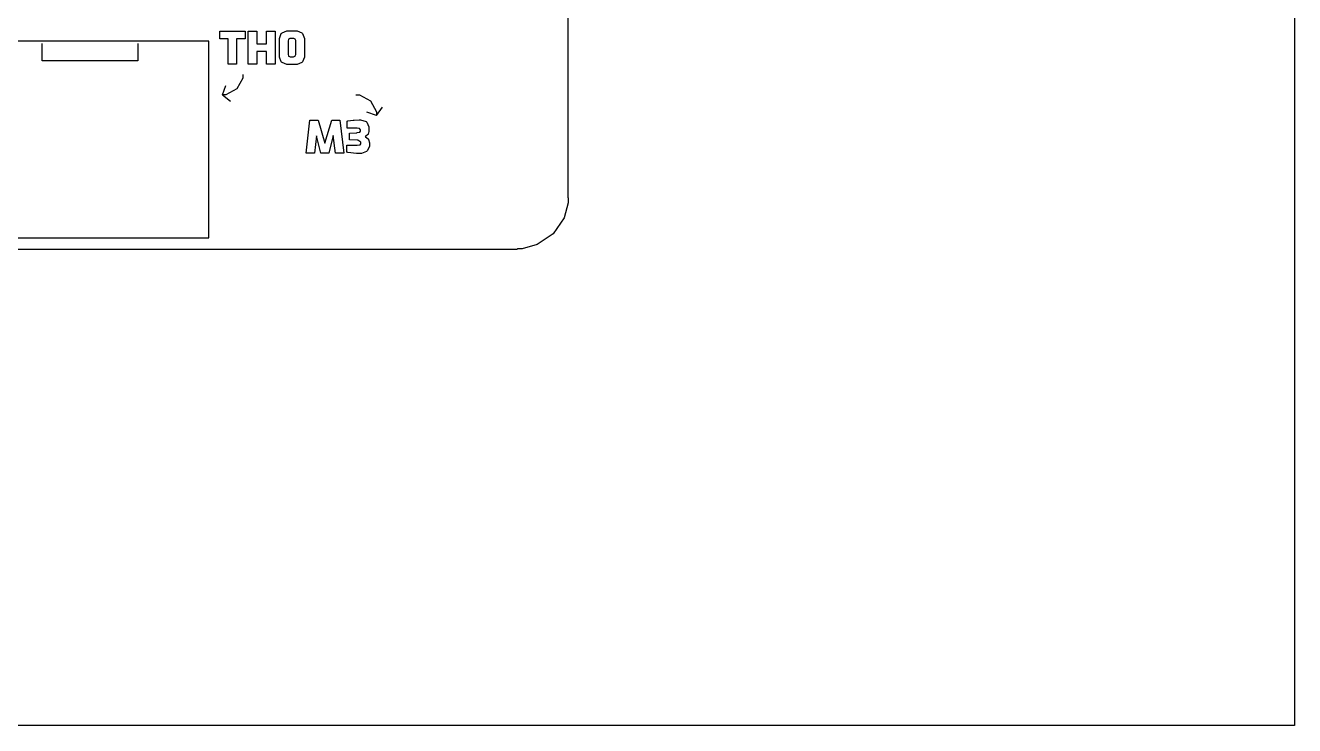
# Model space of a CAD drawing. Extents: x 0 to 132, y 0 to 98.
# Drawn here: x 95.19 to 132.28, y 0 to 20.46 of the extents above; entities that cross this region are included whole.
import ezdxf

# ---------------------------------------------------------------- set-up
doc = ezdxf.new("R2010")
doc.units = 0
doc.layers.get('0').update_dxf_attribs({"linetype": 'CONTINUOUS'})

msp = doc.modelspace()

# ---------------------------------------------------------------- linework, layer by layer
at = {"color": 7}
for p, q in [((132.282, 98.0694), (132.282, 0)), ((132.282, 0), (0, 0))]:
    msp.add_line(p, q, dxfattribs=at)
at = {"color": 0}
for p, q in [((111.048, 15.4189), (111.048, 82.7155)), ((100.867, 20.067), (100.867, 20.293)), ((100.867, 20.293), (101.607, 20.293)), ((101.111, 20.067), (100.867, 20.067)), ((101.111, 19.3284), (101.111, 20.067)), ((101.607, 20.067), (101.363, 20.067)), ((101.363, 20.067), (101.363, 19.3284)), ((101.607, 20.293), (101.607, 20.067)), ((101.698, 19.3284), (101.698, 20.293)), ((101.698, 20.293), (101.949, 20.293)), ((101.949, 20.293), (101.949, 19.9223)), ((102.237, 19.9223), (102.237, 20.293)), ((102.237, 20.293), (102.488, 20.293)), ((102.488, 20.293), (102.488, 19.3284)), ((102.611, 20.0794), (102.668, 20.2213)), ((102.611, 20.027), (102.611, 20.0794)), ((102.668, 20.2213), (102.681, 20.2324)), ((102.681, 20.2324), (102.691, 20.2448)), ((102.691, 20.2448), (102.829, 20.304)), ((102.829, 20.304), (102.876, 20.304)), ((102.876, 20.0546), (102.864, 20.0146)), ((102.876, 20.304), (103.087, 20.304)), ((102.879, 20.0574), (102.876, 20.0546)), ((102.88, 20.0601), (102.879, 20.0574)), ((102.916, 20.0753), (102.88, 20.0601)), ((102.93, 20.0753), (102.916, 20.0753)), ((103.026, 20.0753), (102.93, 20.0753)), ((103.036, 20.0753), (103.026, 20.0753)), ((103.069, 20.0629), (103.036, 20.0753)), ((103.072, 20.0601), (103.069, 20.0629)), ((103.075, 20.0574), (103.072, 20.0601)), ((103.09, 20.016), (103.075, 20.0574)), ((103.087, 20.304), (103.134, 20.304)), ((103.134, 20.304), (103.265, 20.2448)), ((103.265, 20.2448), (103.276, 20.2324)), ((103.276, 20.2324), (103.285, 20.2213)), ((103.285, 20.2213), (103.341, 20.0767)), ((103.341, 20.0767), (103.341, 20.027)), ((100.546, 19.9995), (93.3468, 19.9995)), ((95.6758, 19.4276), (95.6758, 19.9361)), ((98.4705, 19.9361), (98.4705, 19.4276)), ((100.546, 14.2503), (100.546, 19.9995)), ((101.949, 19.9223), (102.237, 19.9223)), ((102.237, 19.6963), (101.949, 19.6963)), ((101.949, 19.6963), (101.949, 19.3284)), ((102.237, 19.3284), (102.237, 19.6963)), ((102.611, 19.5819), (102.611, 20.027)), ((102.864, 20.0146), (102.864, 20.0008)), ((102.864, 20.0008), (102.864, 19.6233)), ((103.09, 20.0008), (103.09, 20.016)), ((103.09, 19.6233), (103.09, 20.0008)), ((103.341, 20.027), (103.341, 19.5819)), ((98.4705, 19.4276), (95.6758, 19.4276)), ((101.363, 19.3284), (101.111, 19.3284)), ((101.949, 19.3284), (101.698, 19.3284)), ((102.488, 19.3284), (102.237, 19.3284)), ((102.611, 19.5378), (102.611, 19.5819)), ((102.666, 19.4014), (102.611, 19.5378)), ((102.678, 19.389), (102.666, 19.4014)), ((102.689, 19.378), (102.678, 19.389)), ((102.827, 19.3201), (102.689, 19.378)), ((102.876, 19.3201), (102.827, 19.3201)), ((102.864, 19.6233), (102.864, 19.6095)), ((102.864, 19.6095), (102.877, 19.5682)), ((103.087, 19.3201), (102.876, 19.3201)), ((102.877, 19.5682), (102.882, 19.564)), ((102.882, 19.564), (102.884, 19.5612)), ((102.884, 19.5612), (102.923, 19.5461)), ((102.923, 19.5461), (102.937, 19.5461)), ((102.937, 19.5461), (103.015, 19.5461)), ((103.015, 19.5461), (103.028, 19.5461)), ((103.028, 19.5461), (103.066, 19.5612)), ((103.066, 19.5612), (103.069, 19.564)), ((103.069, 19.564), (103.072, 19.5682)), ((103.072, 19.5682), (103.09, 19.6095)), ((103.131, 19.3201), (103.087, 19.3201)), ((103.09, 19.6095), (103.09, 19.6233)), ((103.265, 19.378), (103.131, 19.3201)), ((103.276, 19.389), (103.265, 19.378)), ((103.285, 19.4014), (103.276, 19.389)), ((103.341, 19.5337), (103.285, 19.4014)), ((103.341, 19.5819), (103.341, 19.5337)), ((101.546, 18.9232), (101.37, 18.6049)), ((101.546, 19.028), (101.546, 18.9232)), ((100.947, 18.4285), (101.046, 18.7083)), ((101.37, 18.6049), (101.051, 18.4285)), ((100.947, 18.4285), (101.187, 18.248)), ((101.051, 18.4285), (100.947, 18.4285)), ((104.847, 18.4285), (104.951, 18.4285)), ((104.951, 18.4285), (105.27, 18.2535)), ((105.27, 18.2535), (105.446, 17.9352)), ((105.446, 17.8291), (105.166, 17.9283)), ((105.446, 17.8291), (105.627, 18.0689)), ((105.446, 17.9352), (105.446, 17.8291)), ((103.391, 16.728), (103.506, 17.694)), ((103.506, 17.694), (103.741, 17.694)), ((103.741, 17.694), (103.943, 17.016)), ((103.943, 17.016), (104.14, 17.694)), ((104.14, 17.694), (104.374, 17.694)), ((104.374, 17.694), (104.491, 16.728)), ((104.593, 17.6664), (104.61, 17.6692)), ((104.593, 17.4625), (104.593, 17.6664)), ((104.859, 17.4625), (104.593, 17.4625)), ((104.61, 17.6692), (104.771, 17.6926)), ((104.771, 17.6926), (104.786, 17.694)), ((104.786, 17.694), (104.8, 17.6968)), ((104.8, 17.6968), (104.946, 17.7023)), ((104.881, 17.4625), (104.859, 17.4625)), ((104.949, 17.4501), (104.881, 17.4625)), ((104.946, 17.7023), (104.961, 17.7009)), ((104.953, 17.4473), (104.949, 17.4501)), ((104.957, 17.446), (104.953, 17.4473)), ((104.982, 17.4074), (104.957, 17.446)), ((104.961, 17.7009), (104.982, 17.7009)), ((104.982, 17.7009), (105.147, 17.6499)), ((105.147, 17.6499), (105.16, 17.6403)), ((105.16, 17.6403), (105.17, 17.6306)), ((105.17, 17.6306), (105.23, 17.5011)), ((105.23, 17.5011), (105.23, 17.457)), ((105.23, 17.457), (105.23, 17.3922)), ((103.696, 17.2393), (103.636, 16.728)), ((103.82, 16.728), (103.696, 17.2393)), ((104.184, 17.2489), (104.057, 16.728)), ((104.247, 16.728), (104.184, 17.2489)), ((104.658, 17.3109), (104.88, 17.3261)), ((104.658, 17.1166), (104.658, 17.3109)), ((104.889, 17.1042), (104.658, 17.1166)), ((104.88, 17.3261), (104.888, 17.3275)), ((104.888, 17.3275), (104.951, 17.3398)), ((104.906, 17.1042), (104.889, 17.1042)), ((104.991, 17.0546), (104.906, 17.1042)), ((104.951, 17.3398), (104.956, 17.3413)), ((104.956, 17.3413), (104.96, 17.344)), ((104.96, 17.344), (104.982, 17.3729)), ((104.982, 17.3936), (104.982, 17.4074)), ((104.982, 17.3812), (104.982, 17.3936)), ((104.982, 17.3729), (104.982, 17.3812)), ((105.131, 17.2172), (105.121, 17.2131)), ((105.121, 17.2131), (105.131, 17.2103)), ((105.199, 17.2709), (105.131, 17.2172)), ((105.131, 17.2103), (105.206, 17.1469)), ((105.205, 17.2779), (105.199, 17.2709)), ((105.209, 17.2861), (105.205, 17.2779)), ((105.206, 17.1469), (105.212, 17.1373)), ((105.23, 17.3647), (105.209, 17.2861)), ((105.212, 17.1373), (105.216, 17.129)), ((105.216, 17.129), (105.242, 17.0339)), ((105.23, 17.3922), (105.23, 17.3647)), ((103.636, 16.728), (103.391, 16.728)), ((104.057, 16.728), (103.82, 16.728)), ((104.491, 16.728), (104.247, 16.728)), ((104.579, 16.7569), (104.579, 16.9595)), ((104.579, 16.9595), (104.865, 16.9595)), ((104.608, 16.7514), (104.579, 16.7569)), ((104.867, 16.7211), (104.608, 16.7514)), ((104.865, 16.9595), (104.889, 16.9595)), ((104.964, 16.7211), (104.867, 16.7211)), ((104.889, 16.9595), (104.958, 16.9692)), ((104.958, 16.9692), (104.964, 16.9706)), ((104.964, 16.9706), (104.968, 16.9733)), ((105.012, 16.7211), (104.964, 16.7211)), ((104.968, 16.9733), (104.991, 17.0036)), ((104.991, 17.0381), (104.991, 17.0546)), ((104.991, 17.0133), (104.991, 17.0381)), ((104.991, 17.0036), (104.991, 17.0133)), ((105.157, 16.7749), (105.012, 16.7211)), ((105.169, 16.7845), (105.157, 16.7749)), ((105.181, 16.7955), (105.169, 16.7845)), ((105.242, 16.9209), (105.181, 16.7955)), ((105.242, 17.0339), (105.242, 17.0009)), ((105.242, 17.0009), (105.242, 16.965)), ((105.242, 16.965), (105.242, 16.9209)), ((111.048, 15.2756), (110.931, 14.8428)), ((111.048, 15.4189), (111.048, 15.2756)), ((110.931, 14.8428), (110.612, 14.3716)), ((93.3468, 14.2503), (100.546, 14.2503)), ((110.612, 14.3716), (110.143, 14.0546)), ((11.7671, 13.9278), (109.555, 13.9278)), ((109.555, 13.9278), (109.558, 13.9278)), ((109.558, 13.9278), (109.566, 13.9361)), ((109.71, 13.9375), (109.566, 13.9375)), ((109.566, 13.9361), (109.566, 13.9375)), ((110.143, 14.0546), (109.71, 13.9375))]:
    msp.add_line(p, q, dxfattribs=at)

doc.saveas('drawing.dxf')
